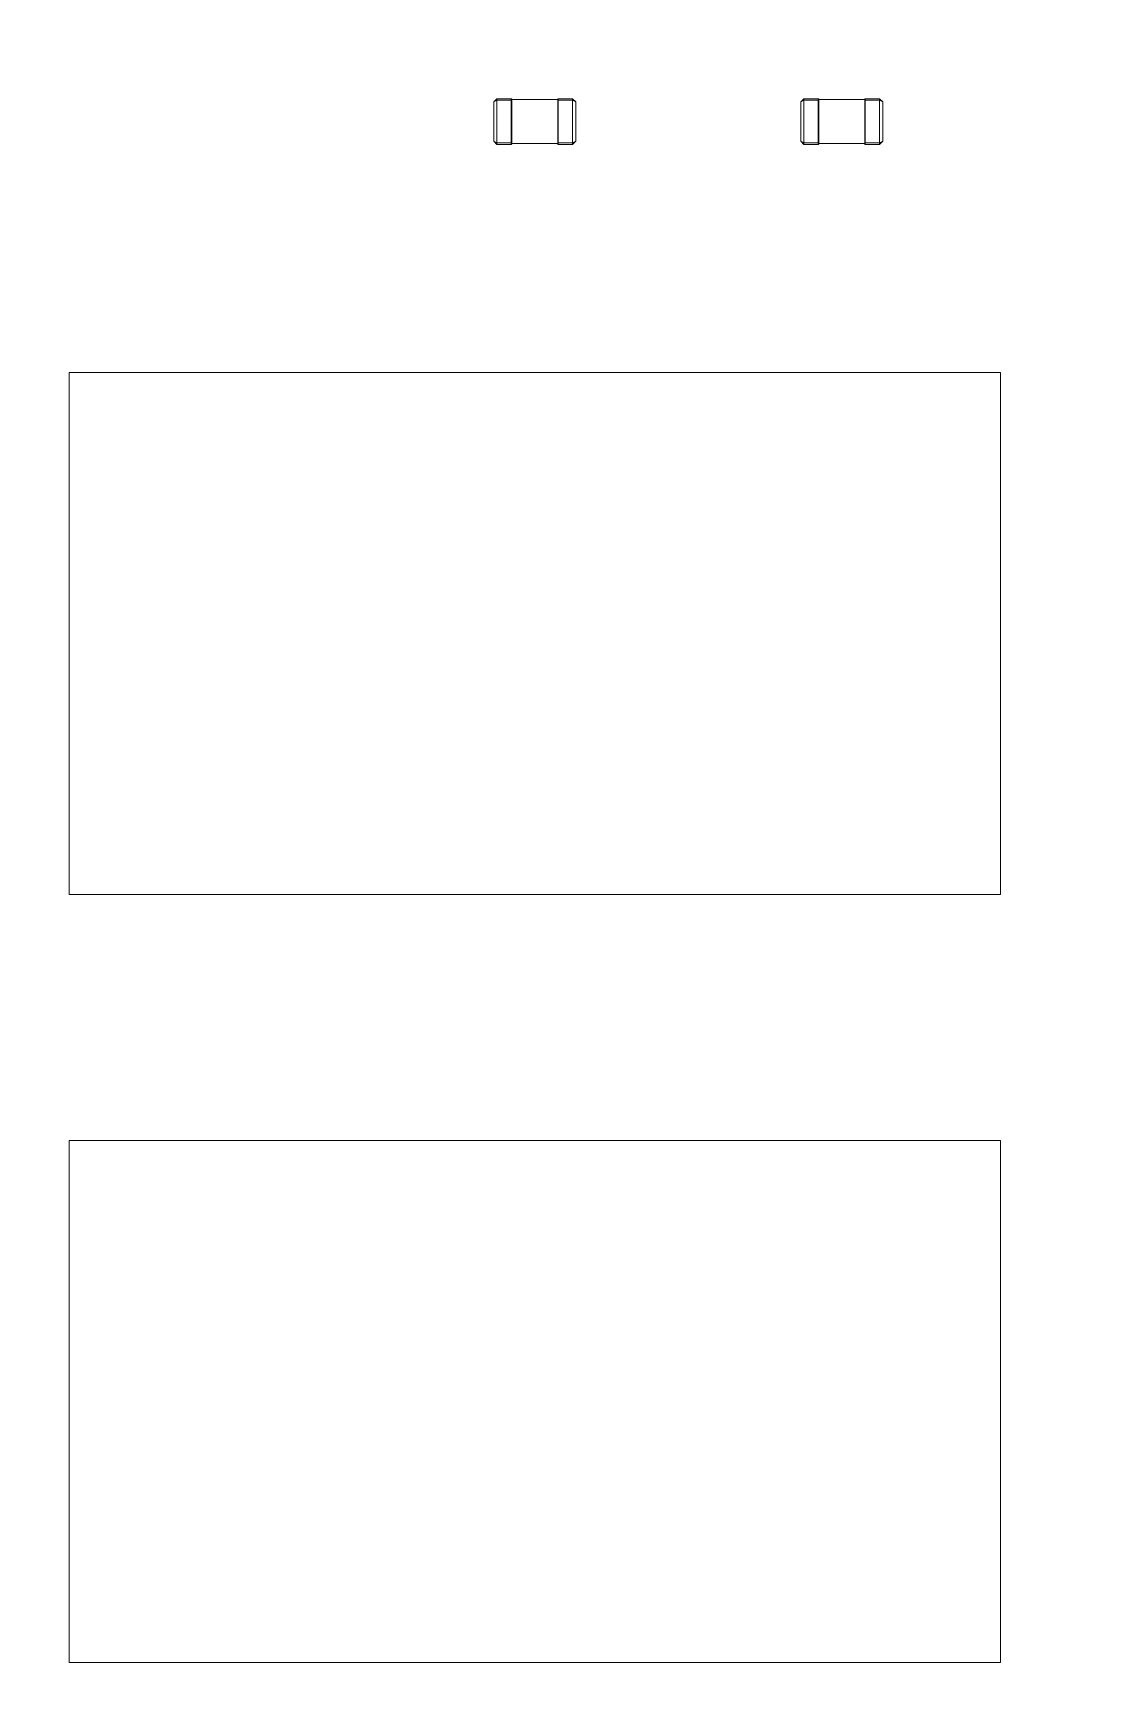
# Model space of a CAD drawing. Header units: millimetres. Extents: x 77 to 206, y 51 to 135.
# Drawn here: x 90.45 to 100.79, y 63.09 to 79.33 of the extents above; entities that cross this region are included whole.
import ezdxf

# ---------------------------------------------------------------- set-up
doc = ezdxf.new("R2010")
doc.units = ezdxf.units.MM

msp = doc.modelspace()

# ---------------------------------------------------------------- hatches: boundary and pattern name
at = {"linetype": 'Continuous', "lineweight": 0}
h = msp.add_hatch(dxfattribs=at)
h.set_pattern_fill('ANSI38', style=0)
edge = h.paths.add_edge_path(flags=0)
edge.add_line((107.849, 95.968), (77.099, 95.968))
edge.add_line((77.099, 95.968), (77.099, 50.968))
edge.add_line((77.099, 50.968), (138.599, 50.968))
edge.add_line((138.599, 50.968), (138.599, 65.877))
edge.add_spline(control_points=[(138.599, 65.877), (138.362, 66.357), (138.112, 66.838), (137.849, 67.319)], knot_values=[0.64695, 0.64695, 0.64695, 0.64695, 0.653933, 0.653933, 0.653933, 0.653933], weights=[1, 1, 1, 1], degree=3, periodic=0)
edge.add_line((137.849, 67.319), (137.849, 54.29))
edge.add_arc((136.349, 52.968), 2, 41.4096, 218.6822)
edge.add_line((134.787, 51.718), (80.91, 51.718))
edge.add_arc((79.349, 52.968), 2, 321.3178, 498.5904)
edge.add_line((77.849, 54.29), (77.849, 92.645))
edge.add_arc((79.349, 93.968), 2, 221.4096, 398.6822)
edge.add_line((80.91, 95.218), (109.041, 95.218))
edge.add_spline(control_points=[(109.041, 95.218), (108.645, 95.47), (108.247, 95.72), (107.849, 95.968)], knot_values=[0.797767, 0.797767, 0.797767, 0.797767, 0.802379, 0.802379, 0.802379, 0.802379], weights=[1, 1, 1, 1], degree=3, periodic=0)
edge = h.paths.add_edge_path(flags=0)
edge.add_arc((79.349, 93.968), 0.8, 0, 360)
edge = h.paths.add_edge_path(flags=0)
edge.add_arc((136.349, 52.968), 0.8, 0, 360)
edge = h.paths.add_edge_path(flags=0)
edge.add_arc((79.349, 52.968), 0.8, 0, 360)

# ---------------------------------------------------------------- linework, layer by layer
at = {"color": 7, "linetype": 'Continuous', "lineweight": 15}
for p, q in [((94.949, 78.66), (94.979, 78.69)), ((94.979, 78.675), (94.949, 78.66)), ((94.949, 78.275), (94.949, 78.66)), ((94.979, 78.675), (94.979, 78.69)), ((94.979, 78.69), (95.119, 78.69)), ((94.979, 78.675), (94.979, 78.26)), ((95.119, 78.675), (94.979, 78.675)), ((95.119, 78.675), (95.119, 78.69)), ((95.119, 78.26), (95.119, 78.675)), ((95.124, 78.675), (95.119, 78.675)), ((95.124, 78.685), (95.124, 78.683)), ((95.124, 78.683), (95.124, 78.682)), ((95.574, 78.683), (95.124, 78.683)), ((95.124, 78.682), (95.124, 78.675)), ((95.124, 78.675), (95.124, 78.26)), ((95.574, 78.683), (95.574, 78.685)), ((95.574, 78.682), (95.574, 78.683)), ((95.574, 78.675), (95.574, 78.682)), ((95.574, 78.26), (95.574, 78.675)), ((95.574, 78.675), (95.579, 78.675)), ((95.579, 78.69), (95.579, 78.675)), ((95.579, 78.69), (95.719, 78.69)), ((95.719, 78.675), (95.579, 78.675)), ((95.579, 78.675), (95.579, 78.26)), ((95.719, 78.69), (95.719, 78.675)), ((95.719, 78.69), (95.749, 78.66)), ((95.719, 78.26), (95.719, 78.675)), ((95.749, 78.66), (95.719, 78.675)), ((95.749, 78.66), (95.749, 78.275)), ((97.949, 78.66), (97.979, 78.69)), ((97.979, 78.675), (97.949, 78.66)), ((97.949, 78.275), (97.949, 78.66)), ((97.979, 78.675), (97.979, 78.69)), ((97.979, 78.69), (98.119, 78.69)), ((97.979, 78.675), (97.979, 78.26)), ((98.119, 78.675), (97.979, 78.675)), ((98.119, 78.675), (98.119, 78.69)), ((98.119, 78.26), (98.119, 78.675)), ((98.124, 78.675), (98.119, 78.675)), ((98.124, 78.685), (98.124, 78.683)), ((98.124, 78.683), (98.124, 78.682)), ((98.574, 78.683), (98.124, 78.683)), ((98.124, 78.682), (98.124, 78.675)), ((98.124, 78.675), (98.124, 78.26)), ((98.574, 78.683), (98.574, 78.685)), ((98.574, 78.682), (98.574, 78.683)), ((98.574, 78.675), (98.574, 78.682)), ((98.574, 78.675), (98.579, 78.675)), ((98.574, 78.26), (98.574, 78.675)), ((98.579, 78.69), (98.579, 78.675)), ((98.579, 78.69), (98.719, 78.69)), ((98.579, 78.675), (98.579, 78.26)), ((98.719, 78.675), (98.579, 78.675)), ((98.719, 78.69), (98.749, 78.66)), ((98.719, 78.69), (98.719, 78.675)), ((98.749, 78.66), (98.719, 78.675)), ((98.719, 78.26), (98.719, 78.675)), ((98.749, 78.66), (98.749, 78.275)), ((94.949, 78.275), (94.979, 78.26)), ((94.979, 78.245), (94.949, 78.275)), ((94.979, 78.26), (95.119, 78.26)), ((94.979, 78.245), (94.979, 78.26)), ((95.124, 78.26), (95.119, 78.26)), ((95.119, 78.245), (95.119, 78.26)), ((95.124, 78.26), (95.124, 78.253)), ((95.574, 78.26), (95.579, 78.26)), ((95.574, 78.253), (95.574, 78.26)), ((95.579, 78.26), (95.719, 78.26)), ((95.579, 78.26), (95.579, 78.245)), ((95.719, 78.26), (95.749, 78.275)), ((95.749, 78.275), (95.719, 78.245)), ((95.719, 78.26), (95.719, 78.245)), ((97.949, 78.275), (97.979, 78.26)), ((97.979, 78.245), (97.949, 78.275)), ((97.979, 78.26), (98.119, 78.26)), ((97.979, 78.245), (97.979, 78.26)), ((98.124, 78.26), (98.119, 78.26)), ((98.119, 78.245), (98.119, 78.26)), ((98.124, 78.26), (98.124, 78.253)), ((98.574, 78.26), (98.579, 78.26)), ((98.574, 78.253), (98.574, 78.26)), ((98.579, 78.26), (98.719, 78.26)), ((98.579, 78.26), (98.579, 78.245)), ((98.719, 78.26), (98.749, 78.275)), ((98.749, 78.275), (98.719, 78.245)), ((98.719, 78.26), (98.719, 78.245)), ((95.119, 78.245), (94.979, 78.245)), ((95.124, 78.253), (95.124, 78.253)), ((95.124, 78.253), (95.124, 78.25)), ((95.574, 78.253), (95.124, 78.253)), ((95.574, 78.25), (95.574, 78.253)), ((95.574, 78.253), (95.574, 78.253)), ((95.719, 78.245), (95.579, 78.245)), ((98.119, 78.245), (97.979, 78.245)), ((98.124, 78.253), (98.124, 78.253)), ((98.124, 78.253), (98.124, 78.25)), ((98.574, 78.253), (98.124, 78.253)), ((98.574, 78.25), (98.574, 78.253)), ((98.574, 78.253), (98.574, 78.253)), ((98.719, 78.245), (98.579, 78.245)), ((99.899, 76.018), (90.799, 76.018)), ((90.799, 76.018), (90.799, 70.918)), ((99.899, 70.918), (99.899, 76.018)), ((90.799, 70.918), (99.899, 70.918)), ((99.899, 68.518), (90.799, 68.518)), ((90.799, 68.518), (90.799, 63.418)), ((99.899, 63.418), (99.899, 68.518)), ((90.799, 63.418), (99.899, 63.418))]:
    msp.add_line(p, q, dxfattribs=at)
for centre, start, end in [((95.119, 78.685), 0, 90), ((95.579, 78.685), 90, 180), ((98.119, 78.685), 0, 90), ((98.579, 78.685), 90, 180), ((95.119, 78.25), 270, 0), ((95.579, 78.25), 180, 270), ((98.119, 78.25), 270, 0), ((98.579, 78.25), 180, 270)]:
    msp.add_arc(centre, 0.005, start, end, dxfattribs=at)

doc.saveas('drawing.dxf')
